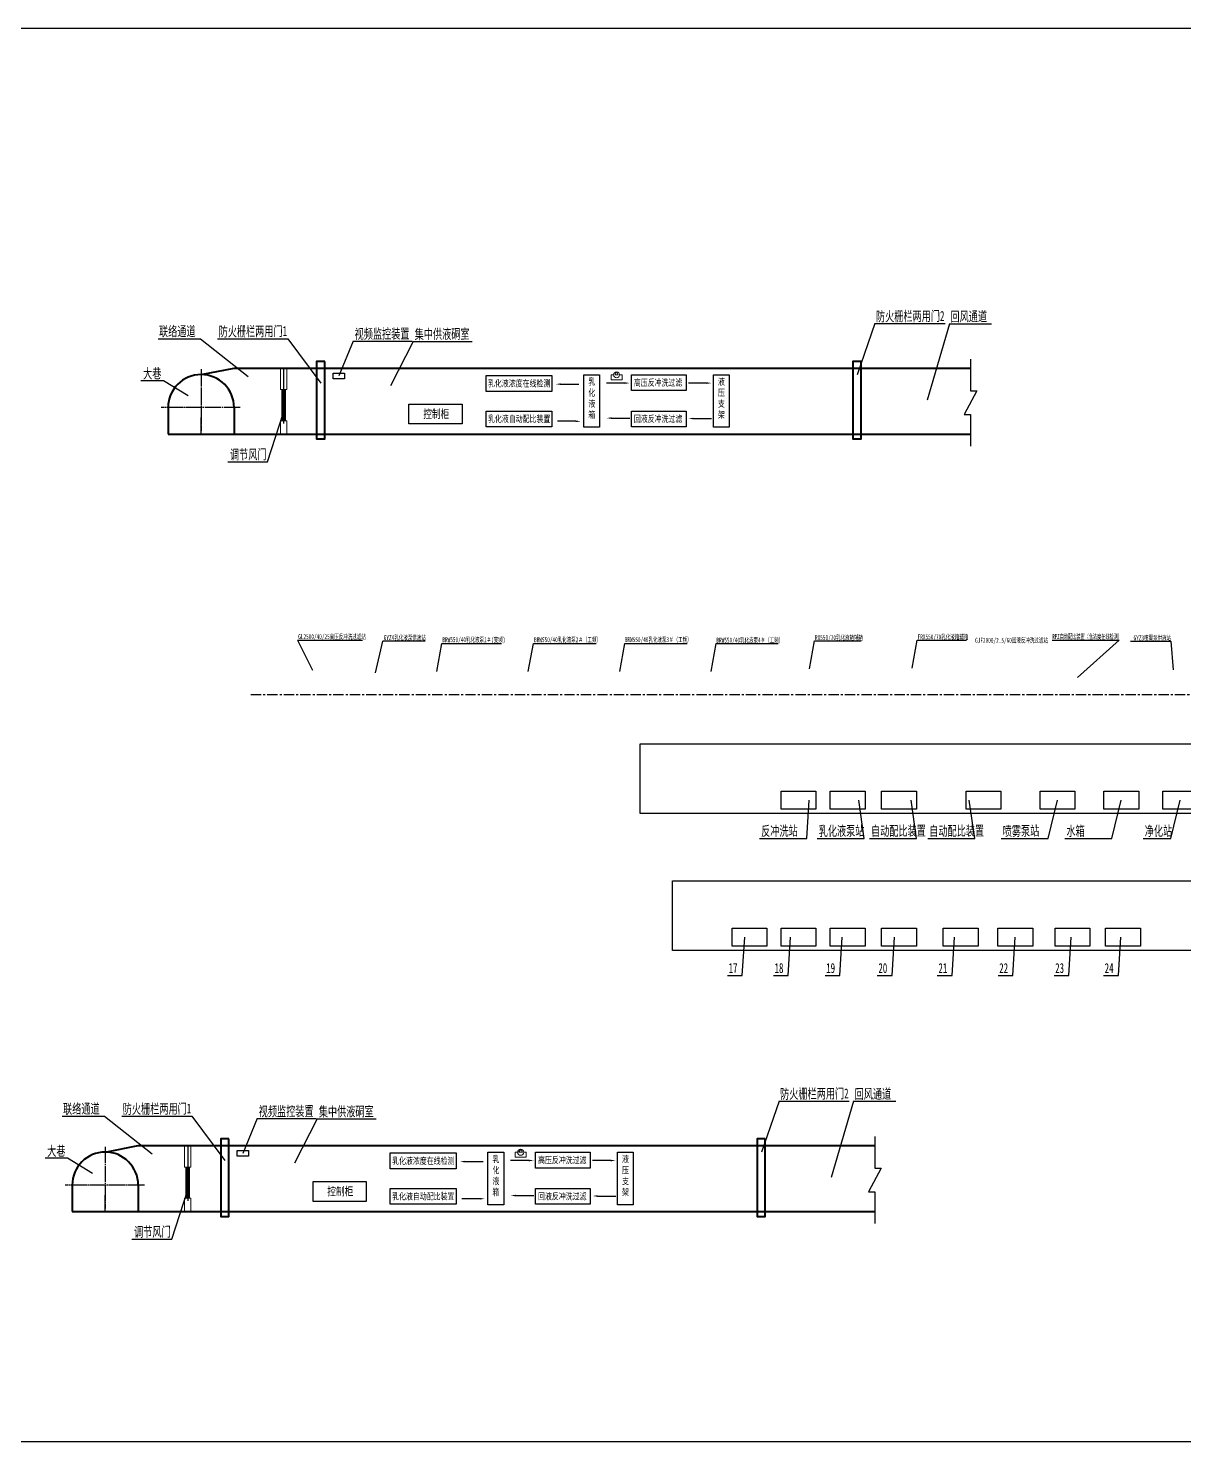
# Model space of a CAD drawing. Header units: inches. Extents: x 7875668 to 8082014, y 877498 to 963152.
# Drawn here: x 7939694 to 8009714, y 877498 to 963152 of the extents above; entities that cross this region are included whole.
import ezdxf

# ---------------------------------------------------------------- set-up
doc = ezdxf.new("R2010")
doc.units = ezdxf.units.IN
doc.header["$MEASUREMENT"] = 0
doc.linetypes.add('CEN', pattern=[23, 20, -1, 1, -1])
doc.linetypes.add('CENTER', pattern=[2, 1.25, -0.25, 0.25, -0.25])
for name, color, linetype, lineweight in [('00主要巷道', 1, 'Continuous', 40), ('DIM', 3, 'Continuous', 13), ('井巷', 1, 'Continuous', 50), ('门框', 3, 'Continuous', 40)]:
    doc.layers.add(name, color=color, linetype=linetype, lineweight=lineweight)
for name, color, linetype in [('2细线层', 4, 'Continuous'), ('3中心线层', 1, 'CENTER'), ('7标注层', 4, 'Continuous'), ('中心线', 7, 'CEN'), ('文字', 7, 'Continuous'), ('煤层', 1, 'Continuous')]:
    doc.layers.add(name, color=color, linetype=linetype)
doc.styles.get("Standard").update_dxf_attribs({"font": '', "width": 0.7})
doc.styles.add('宋体', font='', dxfattribs={"width": 0.75})
doc.styles.add('宋体2', font='', dxfattribs={"width": 0.75})
doc.styles.get('Standard').set_extended_font_data('SimSun')
doc.styles.get('宋体').set_extended_font_data('SimSun')
doc.styles.get('宋体2').set_extended_font_data('SimSun')

msp = doc.modelspace()

# ---------------------------------------------------------------- hatches: boundary and pattern name
at = {"layer": 'DIM', "linetype": 'Continuous'}
h = msp.add_hatch(dxfattribs=at)
h.set_pattern_fill('ANSI31', color=256, scale=18.189439, angle=360, style=0)
h.set_pattern_definition([(45, (7920594.38, 716898.354), (-40.836455, 40.836455), [])])
h.paths.add_polyline_path([(7955274.8, 941256.9), (7955165.7, 941256.9), (7955165.7, 940553.5), (7955274.8, 940553.5)])
h.paths.add_polyline_path([(7955165.7, 941256.9), (7955056.5, 941256.9), (7955056.5, 940553.5), (7955165.7, 940553.5)])
h.paths.add_polyline_path([(7955165.7, 940553.5), (7955056.5, 940553.5), (7955056.5, 939365.2), (7955165.7, 939365.2)])
h.paths.add_polyline_path([(7955274.8, 940553.5), (7955165.7, 940553.5), (7955165.7, 939365.2), (7955274.8, 939365.2)])
h = msp.add_hatch(dxfattribs=at)
h.set_pattern_fill('ANSI31', color=256, scale=18.189439, angle=360, style=0)
h.set_pattern_definition([(45, (7914784.38, 669785.353), (-40.836455, 40.836455), [])])
h.paths.add_polyline_path([(7949464.8, 894143.9), (7949355.7, 894143.9), (7949355.7, 893440.5), (7949464.8, 893440.5)])
h.paths.add_polyline_path([(7949355.7, 894143.9), (7949246.5, 894143.9), (7949246.5, 893440.5), (7949355.7, 893440.5)])
h.paths.add_polyline_path([(7949355.7, 893440.5), (7949246.5, 893440.5), (7949246.5, 892252.2), (7949355.7, 892252.2)])
h.paths.add_polyline_path([(7949464.8, 893440.5), (7949355.7, 893440.5), (7949355.7, 892252.2), (7949464.8, 892252.2)])

# ---------------------------------------------------------------- linework, layer by layer
for p, q in [((7990999.3, 945255.4), (7989932.9, 942150)), ((7995514.1, 945246.9), (7994167.4, 940620)), ((7950129.2, 944339.7), (7953016.2, 942052.3)), ((7955416.2, 944339.2), (7957419.5, 941648.5)), ((7959378.7, 944188.7), (7958510.2, 942080.8)), ((7963019, 944172.7), (7961644.9, 941482)), ((7947882.6, 941817.2), (7949392.7, 940894.8)), ((7954199.5, 936888), (7955165.7, 939873.1)), ((7986866, 914062), (7987009.7, 916374.1)), ((7990357.5, 914062), (7990021, 916374.1)), ((7993525, 914062), (7993188.5, 916374.1)), ((7997056, 914062), (7996719.5, 916374.1)), ((8001504, 914062), (8002067.2, 916374.1)), ((8005366, 914062), (8005929.2, 916374.1)), ((8008931.6, 914062), (8009494.8, 916374.1)), ((7982964.5, 905756), (7983108.2, 908068.1)), ((7985750.5, 905756), (7985894.2, 908068.1)), ((7988881, 905756), (7989024.7, 908068.1)), ((7992042.5, 905756), (7992186.2, 908068.1)), ((7995681.2, 905756), (7995824.9, 908068.1)), ((7999365.3, 905756), (7999509, 908068.1)), ((8002756.1, 905756), (8002899.8, 908068.1)), ((8005756, 905756), (8005899.7, 908068.1)), ((7985189.3, 898142.4), (7984122.9, 895037)), ((7989704.1, 898133.9), (7988357.4, 893507)), ((7944319.2, 897226.7), (7947206.2, 894939.3)), ((7949606.2, 897226.2), (7951609.5, 894535.5)), ((7953568.7, 897075.7), (7952700.2, 894967.7)), ((7957209, 897059.7), (7955834.9, 894369)), ((7942072.6, 894704.2), (7943582.7, 893781.8)), ((7948389.5, 889775), (7949355.7, 892760.1))]:
    msp.add_line(p, q)
at = {"color": 1, "lineweight": 30}
for p, q in [((7990999.3, 945255.4), (7995250.9, 945255.4)), ((7995514.1, 945246.9), (7998071.5, 945246.9)), ((7947557.3, 944339.7), (7950129.2, 944339.7)), ((7951164.6, 944339.2), (7955416.2, 944339.2)), ((7959378.7, 944188.7), (7962951.5, 944188.7)), ((7963019, 944172.7), (7966591.8, 944172.7)), ((7946519.7, 941817.2), (7947882.6, 941817.2)), ((7951779.4, 936888), (7954199.5, 936888)), ((7984014, 914062), (7986866, 914062)), ((7987505.5, 914062), (7990357.5, 914062)), ((7990673, 914062), (7993525, 914062)), ((7994204, 914062), (7997056, 914062)), ((7998652, 914062), (8001504, 914062)), ((8002514, 914062), (8005366, 914062)), ((8007251.9, 914062), (8008931.6, 914062)), ((7982061.3, 905756), (7982964.5, 905756)), ((7984847.3, 905756), (7985750.5, 905756)), ((7987977.8, 905756), (7988881, 905756)), ((7991139.3, 905756), (7992042.5, 905756)), ((7994778, 905756), (7995681.2, 905756)), ((7998462.1, 905756), (7999365.3, 905756)), ((8001852.9, 905756), (8002756.1, 905756)), ((8004852.8, 905756), (8005756, 905756)), ((7985189.3, 898142.4), (7989440.9, 898142.4)), ((7989704.1, 898133.9), (7992261.5, 898133.9)), ((7941747.3, 897226.7), (7944319.2, 897226.7)), ((7945354.6, 897226.2), (7949606.2, 897226.2)), ((7953568.7, 897075.7), (7957141.5, 897075.7)), ((7957209, 897059.7), (7960781.8, 897059.7)), ((7940709.7, 894704.2), (7942072.6, 894704.2)), ((7945969.4, 889775), (7948389.5, 889775))]:
    msp.add_line(p, q, dxfattribs=at)
at = {"color": 0}
for p, q in [((7971962.7, 941587), (7973064.7, 941587)), ((7975836.3, 941651.5), (7974734.3, 941651.5)), ((7980799.5, 941651.5), (7979697.5, 941651.5)), ((7950165.7, 938564.7), (7950165.7, 939560.2)), ((7972874.3, 939335), (7971772.3, 939335)), ((7975037.9, 939527.8), (7976139.9, 939527.8)), ((7980001.1, 939502.2), (7981103.1, 939502.2)), ((7966152.7, 894474), (7967254.7, 894474)), ((7970026.3, 894538.5), (7968924.3, 894538.5)), ((7974989.5, 894538.5), (7973887.5, 894538.5)), ((7944355.7, 891451.7), (7944355.7, 892447.2)), ((7967064.3, 892222), (7965962.3, 892222)), ((7969227.9, 892414.8), (7970329.9, 892414.8)), ((7974191.1, 892389.2), (7975293.1, 892389.2))]:
    msp.add_line(p, q, dxfattribs=at)
for points in [[(7875667.5, 963152), (8082013.5, 963152), (8082013.5, 877498.5), (7875667.5, 877498.5)], [(7958162.5, 942252), (7958858, 942252), (7958858, 941909.5), (7958162.5, 941909.5)], [(7967434.3, 942108.2), (7971431.1, 942108.2), (7971431.1, 941148.2), (7967434.3, 941148.2)], [(7973362.3, 942153.4), (7974319.1, 942153.4), (7974319.1, 938972.6), (7973362.3, 938972.6)], [(7976250.3, 942153.4), (7979563.9, 942153.4), (7979563.9, 941193.4), (7976250.3, 941193.4)], [(7981213.5, 942153.4), (7982170.3, 942153.4), (7982170.3, 938972.6), (7981213.5, 938972.6)], [(7962761, 940376), (7965981.7, 940372.5), (7965981.7, 939172.5), (7962761, 939176)], [(7967434.3, 939958.2), (7971431.1, 939958.2), (7971431.1, 938998.2), (7967434.3, 938998.2)], [(7976250.3, 939958.2), (7979563.9, 939958.2), (7979563.9, 938998.2), (7976250.3, 938998.2)], [(7976782, 919789.5), (8021729.5, 919789.5), (8021729.5, 915566.5), (7976782, 915566.5)], [(7985316.9, 916916), (7987427.3, 916916), (7987427.3, 915832.2), (7985316.9, 915832.2)], [(7988291.4, 916916), (7990401.8, 916916), (7990401.8, 915832.2), (7988291.4, 915832.2)], [(7991403.4, 916916), (7993513.8, 916916), (7993513.8, 915832.2), (7991403.4, 915832.2)], [(7996528.4, 916916), (7998638.9, 916916), (7998638.9, 915832.2), (7996528.4, 915832.2)], [(8001012, 916916), (8003122.4, 916916), (8003122.4, 915832.2), (8001012, 915832.2)], [(8004874, 916916), (8006984.4, 916916), (8006984.4, 915832.2), (8004874, 915832.2)], [(8008439.6, 916916), (8010550, 916916), (8010550, 915832.2), (8008439.6, 915832.2)], [(7978729, 911490.5), (8015445.5, 911490.5), (8015445.5, 907267.5), (7978729, 907267.5)], [(7982344, 908617), (7984454.4, 908617), (7984454.4, 907533.2), (7982344, 907533.2)], [(7985316.9, 908617), (7987427.3, 908617), (7987427.3, 907533.2), (7985316.9, 907533.2)], [(7988291.4, 908617), (7990401.8, 908617), (7990401.8, 907533.2), (7988291.4, 907533.2)], [(7991403.4, 908617), (7993513.8, 908617), (7993513.8, 907533.2), (7991403.4, 907533.2)], [(7995142.6, 908617), (7997253.1, 908617), (7997253.1, 907533.2), (7995142.6, 907533.2)], [(7998458.3, 908617), (8000568.7, 908617), (8000568.7, 907533.2), (7998458.3, 907533.2)], [(8001923.6, 908617), (8004034, 908617), (8004034, 907533.2), (8001923.6, 907533.2)], [(8004975.1, 908617), (8007085.5, 908617), (8007085.5, 907533.2), (8004975.1, 907533.2)], [(7952352.5, 895139), (7953048, 895139), (7953048, 894796.5), (7952352.5, 894796.5)], [(7961624.3, 894995.2), (7965621.1, 894995.2), (7965621.1, 894035.2), (7961624.3, 894035.2)], [(7967552.3, 895040.4), (7968509.1, 895040.4), (7968509.1, 891859.6), (7967552.3, 891859.6)], [(7970440.3, 895040.4), (7973753.9, 895040.4), (7973753.9, 894080.4), (7970440.3, 894080.4)], [(7975403.5, 895040.4), (7976360.3, 895040.4), (7976360.3, 891859.6), (7975403.5, 891859.6)], [(7956951, 893263), (7960171.7, 893259.5), (7960171.7, 892059.5), (7956951, 892063)], [(7961624.3, 892845.2), (7965621.1, 892845.2), (7965621.1, 891885.2), (7961624.3, 891885.2)], [(7970440.3, 892845.2), (7973753.9, 892845.2), (7973753.9, 891885.2), (7970440.3, 891885.2)]]:
    msp.add_lwpolyline(points, close=True)
at = {"lineweight": -3}
for points in [[(7996801.4, 943107), (7996801.4, 941187), (7997185.4, 941187), (7996417.4, 939747), (7996801.4, 939747), (7996801.4, 937827)], [(7990991.4, 895994), (7990991.4, 894074), (7991375.4, 894074), (7990607.4, 892634), (7990991.4, 892634), (7990991.4, 890714)]]:
    msp.add_lwpolyline(points, dxfattribs=at)
at = {"color": 0}
for points in [[(7971962.7, 941637), (7971962.7, 941537), (7971662.7, 941587)], [(7975836.3, 941601.5), (7975836.3, 941701.5), (7976136.3, 941651.5)], [(7980799.5, 941601.5), (7980799.5, 941701.5), (7981099.5, 941651.5)], [(7972874.3, 939285), (7972874.3, 939385), (7973174.3, 939335)], [(7975037.9, 939577.8), (7975037.9, 939477.8), (7974737.9, 939527.8)], [(7980001.1, 939552.2), (7980001.1, 939452.2), (7979701.1, 939502.2)], [(7966152.7, 894524), (7966152.7, 894424), (7965852.7, 894474)], [(7970026.3, 894488.5), (7970026.3, 894588.5), (7970326.3, 894538.5)], [(7974989.5, 894488.5), (7974989.5, 894588.5), (7975289.5, 894538.5)], [(7967064.3, 892172), (7967064.3, 892272), (7967364.3, 892222)], [(7969227.9, 892464.8), (7969227.9, 892364.8), (7968927.9, 892414.8)], [(7974191.1, 892439.2), (7974191.1, 892339.2), (7973891.1, 892389.2)]]:
    msp.add_solid(points, dxfattribs=at)
at = {"layer": '00主要巷道', "lineweight": 40, "ltscale": 500}
for p, q in [((7950165.7, 942164.7), (7952165.7, 942564.7)), ((7952165.7, 942564.7), (7958165.7, 942564.7)), ((7958165.7, 942564.7), (7996801.4, 942564.7)), ((7948165.7, 940164.7), (7948165.7, 938564.7)), ((7952165.7, 940164.7), (7952165.7, 938564.7)), ((7951415.7, 938564.7), (7952117.4, 938564.7)), ((7952165.7, 938564.7), (7996801.4, 938564.7)), ((7944355.7, 895051.7), (7946355.7, 895451.7)), ((7946355.7, 895451.7), (7952355.7, 895451.7)), ((7952355.7, 895451.7), (7990991.4, 895451.7)), ((7942355.7, 893051.7), (7942355.7, 891451.7)), ((7946355.7, 893051.7), (7946355.7, 891451.7)), ((7945605.7, 891451.7), (7946307.4, 891451.7)), ((7946355.7, 891451.7), (7990991.4, 891451.7))]:
    msp.add_line(p, q, dxfattribs=at)
at = {"layer": '00主要巷道', "ltscale": 500}
for p, q in [((7948165.7, 938564.7), (7952165.7, 938564.7)), ((7942355.7, 891451.7), (7946355.7, 891451.7))]:
    msp.add_line(p, q, dxfattribs=at)
at = {"layer": '00主要巷道', "lineweight": 40, "ltscale": 500}
for centre in [(7950165.7, 940164.7), (7944355.7, 893051.7)]:
    msp.add_arc(centre, 2000, 0, 180, dxfattribs=at)
at = {"layer": '2细线层'}
for p, q in [((8005801.5, 926072.9), (8003279.9, 923802.4)), ((8008922.9, 926007.4), (8009067.5, 924271.8))]:
    msp.add_line(p, q, dxfattribs=at)
at = {"layer": '3中心线层', "linetype": 'CENTER', "ltscale": 500}
msp.add_line((7953180, 922774.5), (8054202.3, 922774.5), dxfattribs=at)
at = {"layer": '7标注层'}
for p, q in [((7956010.2, 926077.4), (7956913.3, 924244.9)), ((7960745.7, 924091.9), (7961182.6, 926013)), ((7987037.8, 924339.4), (7987344.6, 926034.7)), ((7993252.8, 924377.6), (7993559.6, 926072.9)), ((7964454.1, 924181.5), (7964760.9, 925876.8)), ((7969994.1, 924181.5), (7970300.9, 925876.8)), ((7975534.1, 924181.5), (7975840.9, 925876.8)), ((7981074.1, 924181.5), (7981380.9, 925876.8))]:
    msp.add_line(p, q, dxfattribs=at)
at = {"layer": 'DIM', "linetype": 'Continuous'}
for p, q in [((7954975, 941256.9), (7954975, 942564.7)), ((7955363, 941256.9), (7955363, 942564.7)), ((7955056.5, 941256.9), (7955056.5, 939365.2)), ((7955274.8, 941256.9), (7955274.8, 939365.2)), ((7954975, 938564.7), (7954975, 939365.2)), ((7955363, 938564.7), (7955363, 939365.2)), ((7949165, 894143.9), (7949165, 895451.7)), ((7949553, 894143.9), (7949553, 895451.7)), ((7949246.5, 894143.9), (7949246.5, 892252.2)), ((7949464.8, 894143.9), (7949464.8, 892252.2)), ((7949165, 891451.7), (7949165, 892252.2)), ((7949553, 891451.7), (7949553, 892252.2))]:
    msp.add_line(p, q, dxfattribs=at)
at = {"layer": 'DIM'}
for p, q in [((7955359.7, 941256.9), (7954971.6, 941256.9)), ((7955359.7, 939365.2), (7954971.6, 939365.2)), ((7949549.7, 894143.9), (7949161.6, 894143.9)), ((7949549.7, 892252.2), (7949161.6, 892252.2))]:
    msp.add_line(p, q, dxfattribs=at)
at = {"layer": '中心线', "ltscale": 20}
for p, q in [((7955165.7, 942564.7), (7955165.7, 939207.7)), ((7949355.7, 895451.7), (7949355.7, 892094.7))]:
    msp.add_line(p, q, dxfattribs=at)
at = {"layer": '中心线', "ltscale": 50}
for p, q in [((7952542.2, 940164.7), (7947748.1, 940164.7)), ((7946732.2, 893051.7), (7941938.1, 893051.7))]:
    msp.add_line(p, q, dxfattribs=at)
at = {"layer": '中心线', "color": 7, "ltscale": 50}
for points in [[(7950165.7, 942484.7), (7950165.7, 938754.7)], [(7944355.7, 895371.7), (7944355.7, 891641.7)]]:
    msp.add_lwpolyline(points, dxfattribs=at)
at = {"layer": '井巷', "color": 0, "lineweight": 15}
for points in [[(7975343.6, 942332.8), (7975240.9, 942155), (7975446.2, 942155)], [(7969533.6, 895219.8), (7969430.9, 895042), (7969636.2, 895042)]]:
    msp.add_lwpolyline(points, close=True, dxfattribs=at)
for points in [[(7975525.7, 942150.7), (7975679.1, 942150.6), (7975679.1, 941845.8), (7975007.9, 941845.9), (7975008, 942150.8), (7975161.5, 942150.8)], [(7969715.7, 895037.7), (7969869.1, 895037.6), (7969869.1, 894732.8), (7969197.9, 894732.9), (7969198, 895037.8), (7969351.5, 895037.8)]]:
    msp.add_lwpolyline(points, dxfattribs=at)
for centre in [(7975343.6, 942150.7), (7969533.6, 895037.7)]:
    msp.add_circle(centre, 182.1, dxfattribs=at)
at = {"layer": '煤层', "lineweight": 30}
for p, q in [((7956010.2, 926077.4), (7959953.5, 926077.4)), ((7963743.9, 926013), (7961182.6, 926013)), ((7987344.6, 926034.7), (7990166, 926034.7)), ((7993559.6, 926072.9), (7996550.3, 926072.9)), ((8001740.5, 926072.9), (8005801.5, 926072.9)), ((8006487.3, 926007.4), (8008922.9, 926007.4)), ((7964760.9, 925876.8), (7968375.7, 925876.8)), ((7970300.9, 925876.8), (7974112.6, 925876.8)), ((7975840.9, 925876.8), (7979624.2, 925876.8)), ((7981380.9, 925876.8), (7985143.6, 925876.8))]:
    msp.add_line(p, q, dxfattribs=at)
at = {"layer": '门框', "color": 4, "ltscale": 20}
for points in [[(7957665.7, 942964.7), (7957165.7, 942964.7), (7957165.7, 938264.7), (7957665.7, 938264.7)], [(7990166.9, 942964.7), (7989666.9, 942964.7), (7989666.9, 938264.7), (7990166.9, 938264.7)], [(7951855.7, 895851.7), (7951355.7, 895851.7), (7951355.7, 891151.7), (7951855.7, 891151.7)], [(7984356.9, 895851.7), (7983856.9, 895851.7), (7983856.9, 891151.7), (7984356.9, 891151.7)]]:
    msp.add_lwpolyline(points, close=True, dxfattribs=at)

# ---------------------------------------------------------------- texts
at = {"layer": '文字', "color": 0, "width": 0.66}
for s, p in [('防火栅栏两用门2', (7991065.7, 945390.6)), ('回风通道', (7995580.5, 945382.1)), ('联络通道', (7947615.4, 944482.4)), ('防火栅栏两用门1', (7951230.9, 944474.4)), ('视频监控装置', (7959471.4, 944328.8)), ('集中供液硐室', (7963111.7, 944312.9)), ('大巷', (7946652.4, 941926.9)), ('调节风门', (7951919.3, 937023.2)), ('反冲洗站', (7984105.4, 914206.2)), ('乳化液泵站', (7987596.9, 914206.2)), ('自动配比装置', (7990764.4, 914206.2)), ('自动配比装置', (7994295.4, 914206.2)), ('喷雾泵站', (7998743.4, 914206.2)), ('水箱', (8002605.4, 914206.2)), ('净化站', (8007351.7, 914206.2)), ('17', (7982134.8, 905900.2)), ('18', (7984920.8, 905900.2)), ('19', (7988051.3, 905900.2)), ('20', (7991212.8, 905900.2)), ('21', (7994851.5, 905900.2)), ('22', (7998535.6, 905900.2)), ('23', (8001926.4, 905900.2)), ('24', (8004926.3, 905900.2)), ('防火栅栏两用门2', (7985255.7, 898277.6)), ('回风通道', (7989770.5, 898269.1)), ('联络通道', (7941805.4, 897369.4)), ('防火栅栏两用门1', (7945420.9, 897361.4)), ('视频监控装置', (7953661.4, 897215.8)), ('集中供液硐室', (7957301.7, 897199.9)), ('大巷', (7940842.4, 894813.9)), ('调节风门', (7946109.3, 889910.2))]:
    msp.add_text(s, height=600, rotation=0.414264, dxfattribs=at).set_placement(p)
at = {"layer": '文字', "color": 7, "style": '宋体2', "width": 0.75}
for s, height, p in [('乳化液浓度在线检测', 400, (7967551, 941434.6)), ('高压反冲洗过滤', 400, (7976394.4, 941479.8)), ('控制柜', 500, (7963629.5, 939530.5)), ('乳化液自动配比装置', 400, (7967551, 939284.6)), ('回液反冲洗过滤', 400, (7976394.4, 939284.6)), ('乳化液浓度在线检测', 400, (7961741, 894321.6)), ('高压反冲洗过滤', 400, (7970584.4, 894366.8)), ('控制柜', 500, (7957819.5, 892417.5)), ('乳化液自动配比装置', 400, (7961741, 892171.6)), ('回液反冲洗过滤', 400, (7970584.4, 892171.6))]:
    msp.add_text(s, height=height, dxfattribs=at).set_placement(p)
at = {"layer": '文字', "color": 7, "char_height": 400, "width": 808, "attachment_point": 1, "style": '宋体2'}
for s, insert in [('乳化液箱', (7973634.3, 941936.6)), ('液\\P压\\P支\\P架', (7981485.5, 941936.6)), ('乳化液箱', (7967824.3, 894823.6)), ('液\\P压\\P支\\P架', (7975675.5, 894823.6))]:
    msp.add_mtext(s, dxfattribs=dict(at, insert=insert))
at = {"layer": '煤层', "color": 0, "style": '宋体'}
for s, width, p in [('GL2500/40/25高压反冲洗过滤站', 0.65, (7956052.2, 926136.2)), ('GYZ4乳化液泵供液站', 0.65, (7961236.7, 926079.5)), ('BRW550/40乳化液泵1＃(变频)', 0.65, (7964788.9, 925950.3)), ('BRW550/40乳化液泵2＃（工频）', 0.65, (7970346.3, 925950.4)), ('BRW550/40乳化液泵3＃（工频）', 0.65, (7975843.4, 925957.4)), ('BRW550/40乳化液泵4＃（工频）', 0.65, (7981394.4, 925924.2)), ('RX550/70乳化液箱辅箱', 0.65, (7987369.7, 926079.2)), ('FRX550/70乳化液箱辅箱', 0.65, (7993587.7, 926121.4)), ('GJF2000/2.5/60回液反冲洗过滤站', 0.65, (7997071.2, 925914.9)), ('RPZ自动配比装置（含浓度在线检测）', 0.6, (8001754.8, 926144.2)), ('GYZ3喷雾泵供液站', 0.65, (8006674.8, 926058.9))]:
    msp.add_text(s, height=300, dxfattribs=dict(at, width=width)).set_placement(p)

doc.saveas('drawing.dxf')
